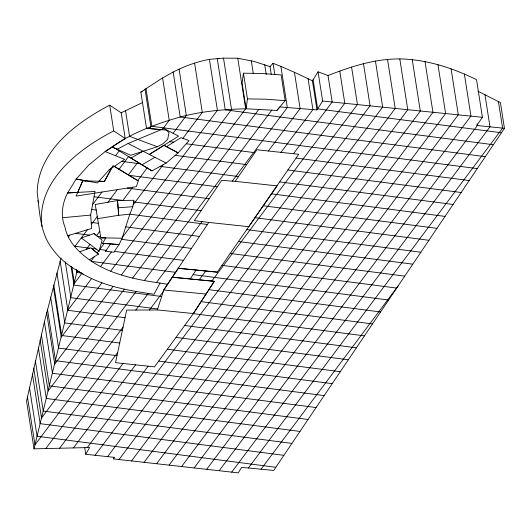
<?xml version="1.0" encoding="UTF-8"?>
<svg xmlns="http://www.w3.org/2000/svg" width="531" height="531" viewBox="0 0 531 531"><rect width="100%" height="100%" fill="white"/><g stroke="black" fill="none" stroke-linecap="round" stroke-linejoin="round"><path stroke-width="0.8" d="M276.883 110.461L285.154 100.631L281.125 74.917L261.345 73.464L243.43 73.198L242.09 83.068L246.118 108.782L276.883 110.461L279.877 106.937L316.98 109.93L322.636 101.043L318.056 71.804L328.032 75.528C354.721 65.021 383.216 56.18 412.262 59.711L412.779 59.764C435.048 62.319 456.474 69.826 476.526 79.663L482.42 117.305L476.705 125.455L504.45 128.31L500.421 102.596L477.887 91.199M243.43 73.198L247.459 98.905L246.118 108.782C223.949 109.359 201.68 111.185 180.201 116.999C156.313 123.869 132.524 132.504 112.048 146.901L130.659 155.284L157.276 146.748L163.117 143.709L167.677 139.321L169.017 132.478L166.037 130.122L146.516 128.283L140.848 92.075L161.477 78.595L173.159 72.01C184.609 66.163 196.762 61.729 209.42 59.346L223.505 58.131L237.755 58.231L254.044 61.437L270.013 66.614L271.288 74.738M132.796 206.698L133.971 200.28L117.53 200.532L95.255 204.495L100.844 237.822L105.848 237.915L102.609 243.304L119.004 244.585L122.143 238.2L129.836 214.166L132.796 206.698L118.114 207.8L117.53 200.532L118.705 215.301L97.903 218.619M67.802 235.704L91.651 228.443L90.655 215.075L95.009 191.452L67.596 192.952C62.3 203.3 60.295 215.692 64.875 226.684C67.55 241.034 77.944 251.521 89.321 259.772C109.93 274.315 135.491 279.585 160.043 283.083L167.604 284.291M61.012 258.099L44.405 321.852L26.55 401.19L34.011 448.848L89.593 447.54L85.756 454.27L114.55 457.397L113.614 458.923L238.253 472.869L241.632 467.366L273.684 470.426L504.45 128.31M34.011 448.848L77.214 270.498C99.947 285.724 127.42 290.47 153.997 294.234L160.043 283.083M125.05 317.744L67.835 310.303L91.637 278.463M99.105 251.229L102.125 240.165L94.007 233.514L81.389 237.968L99.105 251.229L98.68 250.904L97.113 253.002L98.467 254.123L89.321 259.772M60.142 261.199L67.835 310.303M364.445 335.871L193.33 313.622L214.305 281.317L172.197 277.202L214.305 281.317L193.397 313.529L154.488 366.881L115.539 362.666L126.677 310.091L157.382 309.938L163.754 289.992L208.776 222.429L248.76 226.691L298.721 154.269L256.858 149.755L235.22 181.343L221.653 180.348L194.359 220.657L208.776 222.429M217.285 186.793L129 175.316L138.239 180.925L136.387 186.646L76.112 196.105L82.75 180.752L104.415 181.429L111.629 168.168L109.154 169.84L97.458 182.949L76.192 179.047L67.596 192.952L77.705 192.408L82.75 180.752L86.062 180.865L76.192 179.047L88.75 165.022L105.145 151.561L125.216 138.511L121.187 112.798L109.705 105.191C76.431 122.535 38.172 150.844 37.177 192.268C39.759 211.922 39.865 233.945 53.246 249.909C60.926 260.681 72.09 267.936 83.433 274.335M316.98 109.93L312.427 80.831L318.056 71.804M190.231 278.941L196.058 270.033L217.265 272.137L277.069 185.877L235.22 181.343M196.058 270.033L178.396 268.294L163.754 289.992L205.995 294.035M102.609 243.304L119.004 244.585L113.84 252.265L105.563 251.19L106.167 250.313L99.589 249.457L99.489 249.822L104.268 243.43M105.563 251.19L110.587 243.928M115.585 155.742L119.223 150.877M68.439 236.912L69.8 235.094M92.573 204.647L102.012 192.03M119.037 169.27L128.535 156.572L151.979 170.916L166.103 163.083L178.144 152.895L189.043 140.602L180.971 137.648L166.508 146.642L163.933 145.315L149.35 154.448L178.575 136.142L163.92 128.515L128.104 143.483L116.866 149.437L151.979 170.916M149.483 128.562L150.897 126.67L145.029 89.215M74.685 246.703L87.369 229.744M91.352 224.421L97.458 216.256M107.946 202.238L117.378 189.627M137.841 162.267L128.369 174.931L114.271 166.376M86.188 249.464L89.978 244.399M99.828 231.224L96.556 235.605L94.007 233.514M132.75 187.217L122.847 200.452L94.027 196.755M137.695 180.6L147.153 167.962M173.086 133.288L186.354 115.546L179.1 69.189M81.874 273.372L74.413 283.342L71.851 266.967M91.133 260.993L94.385 256.646M133.135 204.833L163.136 164.729M182.87 138.345L202.304 112.366L194.585 63.096M100.459 266.668L111.464 251.953M122.435 237.284L217.405 110.315L209.42 59.346M101.939 282.831L61.271 337.198L53.326 286.501M110.707 271.102L231.556 109.539L223.505 58.131M121.426 274.912L245.674 108.802L237.755 58.231M124.354 289.136L48.122 391.062L40.104 339.893M132.597 278.118L258.876 109.286M136.195 291.446L41.544 417.99L33.712 367.956M144.326 280.58L271.832 110.109M123.059 327.142L34.973 444.918L27.453 396.903M135.77 310.157L148.295 293.411M156.446 282.512L202.006 221.6M232.279 181.124L287.324 107.534L280.879 66.382L273.04 63.275L270.013 66.614M45.812 448.569L117.703 352.445M149.403 310.064L163.256 291.552M268.387 150.996L300.121 108.57L294.44 72.296L280.879 66.382M59.618 448.244L123.026 363.476M280.939 152.351L312.918 109.598L308.08 78.727L294.44 72.296M73.431 447.918L135.578 364.837M199.165 279.824L205.762 270.996M293.497 153.705L332.174 101.992L328.032 75.528M87.243 447.593L148.129 366.198M211.796 281.072L344.805 103.246L339.787 71.174M95.062 455.279L357.436 104.501L351.582 67.125M107.614 456.64L370.067 105.755L363.469 63.647M119.024 459.527L382.652 107.063L375.444 61.019M131.542 460.928L395.21 108.424L387.537 59.426M144.06 462.328L407.762 109.778L399.803 58.961M156.585 463.729L420.313 111.132L412.262 59.711M169.104 465.129L432.964 112.36L425.012 61.576M181.622 466.53L445.622 113.574L437.962 64.649M194.14 467.937L458.28 114.796L451.084 68.857M206.665 469.338L470.937 116.017L464.366 74.041M219.184 470.738L477.389 125.528L477.137 123.902M231.702 472.139L489.987 126.823L484.956 94.664M248.362 468.01L502.591 128.117L498.43 101.567M261.026 469.218L398.27 285.731M109.154 169.84L124.659 159.373L105.145 151.561L111.988 147.114L117.238 149.244L116.866 149.437M141.963 164.802L154.933 157.315M130.938 158.046L143.131 151.229M121.187 112.798L142.487 102.569M125.216 138.511L113.734 130.905C78.581 149.012 35.969 181.522 41.976 226.432M79.723 251.794L90.834 247.791L98.467 254.123M140.848 92.075L142.235 91.617M62.452 217.75L90.655 215.075M247.459 98.905L265.367 99.178L285.154 100.631M100.844 237.822L122.143 238.2M98.958 181.25L104.415 181.429L112.997 165.619L138.239 180.925M146.516 128.283L161.178 129.657L162.705 129.02L169.223 120.311L162.592 77.951M178.396 268.294L217.265 272.137M322.636 101.043L482.42 117.305M157.382 309.938L193.397 313.529M218.799 58.689L217.232 58.49L225.277 109.864L493.379 144.717M501.437 132.77L317.651 108.882L313.091 79.769M485.321 156.665L180.201 116.999L173.159 72.01M477.263 168.612L151.873 126.312L145.965 88.577M169.801 141.638L173.737 142.149M186.235 143.775L254.847 152.696M296.125 158.059L469.205 180.56M175.25 155.337L246.669 164.623M287.948 169.993L461.147 192.507M121.699 161.371L140.343 163.8M160.17 166.376L238.499 176.557M279.777 181.921L453.089 204.455M271.54 193.848L445.031 216.402M127.234 188.08L209.201 198.733M263.276 205.769L436.973 228.35M133.673 201.913L201.116 210.681M255.013 217.69L428.915 240.291M91.69 209.446L96.297 210.05M207.409 224.494L129.836 214.166L118.705 215.301L118.114 207.8M246.749 229.604L420.857 252.238M91.199 222.383L98.627 223.345M125.767 226.876L199.483 236.454M238.485 241.525L412.799 264.186M75.561 233.341L89.4 235.14M97.233 236.162L100.651 236.607M121.586 239.328L191.558 248.422M230.222 253.446L404.741 276.133M74.134 246.152L89.752 248.183M96.144 249.012L91.591 248.422L97.113 253.002M114.43 251.389L183.64 260.389M221.958 265.367L396.684 288.081M91.803 261.444L175.668 272.343M193.065 274.607L388.626 300.028M81.409 273.087L76.789 272.483L76.278 269.244M208.895 289.66L380.568 311.976M161.67 296.51L73.982 285.114L71.074 266.535M201.116 301.641L372.503 323.923M157.68 308.989L70.908 297.712L65.293 261.863M184.675 325.49L356.387 347.818M122.376 330.388L64.762 322.901L56.936 272.941M176.02 337.364L348.329 359.766M119.701 343.033L61.682 335.492L53.757 284.868M167.365 349.232L340.271 371.707M117.019 355.684L58.609 348.09L50.611 297.002M158.709 361.1L332.214 383.654M324.156 395.602L55.536 360.682L47.491 309.327M316.098 407.549L52.463 373.28L44.405 321.852M308.04 419.497L49.383 385.871L41.352 334.59M299.982 431.444L46.31 398.469L38.332 347.52M291.924 443.392L43.237 411.06L35.345 360.655M283.866 455.339L40.164 423.658L32.384 373.977M275.808 467.287L37.084 436.25L29.451 387.497M113.063 286.401L54.693 364.133L46.648 312.732M157.276 146.748L129.557 136.288L125.528 110.574M112.194 146.981L112.698 147.206M308.08 78.727L312.427 80.831M128.104 143.483L166.103 163.083M163.933 145.315L178.144 152.895L166.508 146.642M37.947 200.718L38.391 202.205M273.04 63.275L274.812 74.592M264.73 64.755L266.25 74.473M251.282 60.766L253.307 73.709M109.705 105.191L113.734 130.905M113.355 457.304L113.614 458.923M84.728 447.719L85.756 454.27"/></g></svg>
